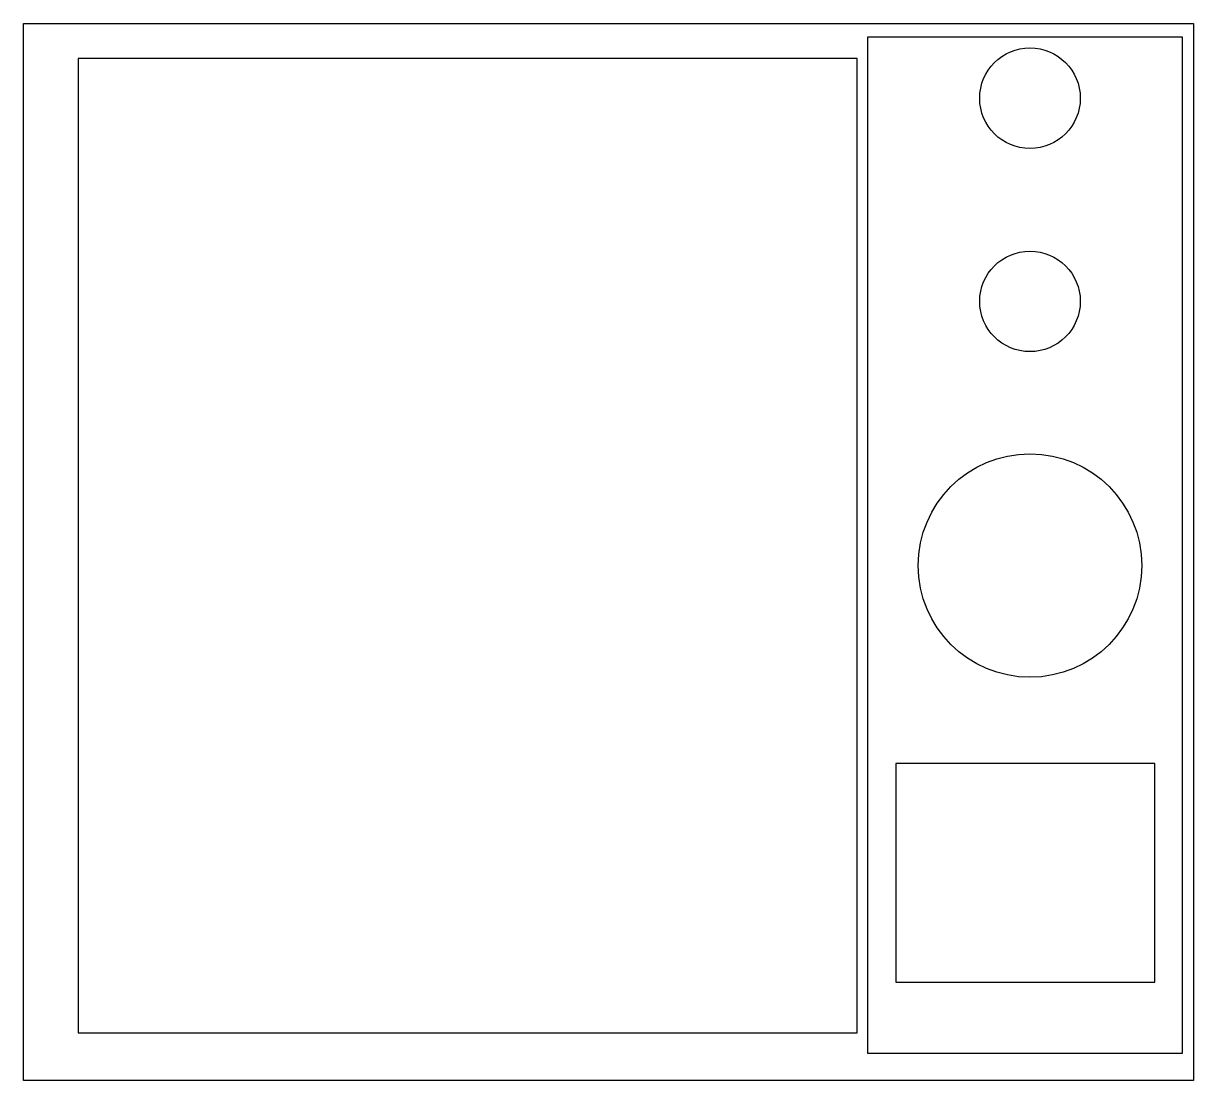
# Model space of a CAD drawing. Header units: millimetres. Extents: x -72 to 43, y -91 to 13.
import ezdxf

# ---------------------------------------------------------------- set-up
doc = ezdxf.new("R2010")
doc.units = ezdxf.units.MM
doc.layers.get('0').update_dxf_attribs({"linetype": 'CONTINUOUS'})

msp = doc.modelspace()

# ---------------------------------------------------------------- linework, layer by layer
for points in [[(43.1, -90.7), (-72.08, -90.7), (-72.08, 13.36), (43.1, 13.36)], [(11, -88), (42, -88), (42, 12), (11, 12)], [(-66.67, -86), (10, -86), (10, 9.9), (-66.67, 9.9)], [(13.8, -81), (39.3, -81), (39.3, -59.5), (13.8, -59.5)], [(13.8, -81), (39.3, -81), (39.3, -59.5), (13.8, -59.5)]]:
    msp.add_lwpolyline(points, close=True)
for centre, radius in [((27, 6), 4.95), ((27, 6), 4.95), ((27, -14), 4.95), ((27, -14), 4.95), ((27, -40), 11), ((27, -40), 11)]:
    msp.add_circle(centre, radius)

doc.saveas('drawing.dxf')
